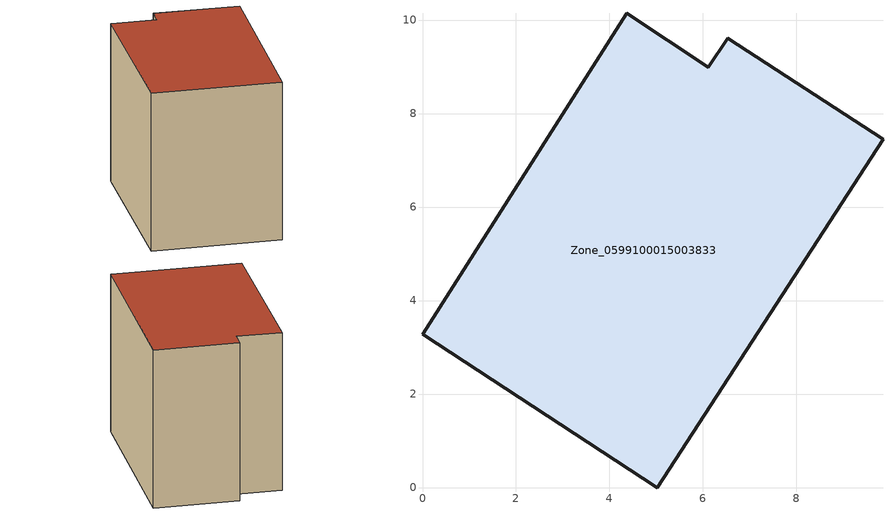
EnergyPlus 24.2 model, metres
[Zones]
Zone_0599100015003833
 floor ground (C_G): 5.02,0 0,3.27 4.37,10.14 6.12,8.99 6.53,9.61 9.85,7.45 z0.74
 wall outside (C_F): 0,3.27 5.02,0 9.85,7.45 6.53,9.61 6.12,8.99 4.37,10.14 0,3.27 z0.74:8.43
 roof outside (C_R): 4.37,10.14 0,3.27 5.02,0 9.85,7.45 6.53,9.61 6.12,8.99 z8.43
[BUILDING]
Pand.0599100015003833: North Axis=0; Terrain=City; Loads Convergence Tolerance Value=0.04; Temperature Convergence Tolerance Value=0.4; Solar Distribution=FullExterior; Maximum Number of Warmup Days=25; Minimum Number of Warmup Days=1
[Site:Location]
Rotterdam.The.Hague.AP_ZH_NLD Design_Conditions: Latitude=51.96; Longitude=4.45; Time Zone=1; Elevation=-4.5
[SITE:GROUNDTEMPERATURE:BUILDINGSURFACE]
18, 18, 18, 18, 18, 18, 18, 18, 18, 18, 18, 18
[MATERIAL] Thermal Absorptance=0.9; Solar Absorptance=0.7; Visible Absorptance=0.7
Name | Roughness | Thickness | Conductivity | Density | Specific Heat
G.TI.1965-1974 | MediumSmooth | 0.15 | 0.882353 | 540 | 1210
F.TI.1965-1974 | Rough | 0.3 | 0.697674 | 1920 | 840
R.TI.1965-1974 | MediumRough | 0.2 | 0.232558 | 1500 | 1000
[CONSTRUCTION]
C_G: G.TI.1965-1974
C_F: F.TI.1965-1974
C_R: R.TI.1965-1974
[ZONE]
Zone_0599100015003833: Type=1; Multiplier=1; Ceiling Height=Autocalculate; Volume=Autocalculate; Floor Area=autocalculate; Part of Total Floor Area=Yes
[ZONEINFILTRATION:DESIGNFLOWRATE]
Infil_Zone_0599100015003833: Zone or ZoneList or Space or SpaceList=Zone_0599100015003833; Schedule=AlwaysOn; Design Flow Rate Calculation Method=Flow/Area; Flow Rate per Floor Area=0.003; Constant Term Coefficient=1; Temperature Term Coefficient=0; Velocity Term Coefficient=0; Velocity Squared Term Coefficient=0
[HVACTEMPLATE:ZONE:IDEALLOADSAIRSYSTEM]
Zone_0599100015003833: Maximum Heating Supply Air Temperature=50; Minimum Cooling Supply Air Temperature=13; Maximum Heating Supply Air Humidity Ratio=0.0156; Minimum Cooling Supply Air Humidity Ratio=0.0077; Heating Limit=NoLimit; Cooling Limit=NoLimit; Dehumidification Control Type=ConstantSensibleHeatRatio; Cooling Sensible Heat Ratio=0.7; Dehumidification Setpoint=60; Humidification Control Type=None; Humidification Setpoint=30; Outdoor Air Method=None; Outdoor Air Flow Rate per Person=0.00944; Outdoor Air Flow Rate per Zone Floor Area=0; Outdoor Air Flow Rate per Zone=0; Demand Controlled Ventilation Type=None; Outdoor Air Economizer Type=NoEconomizer; Heat Recovery Type=None; Sensible Heat Recovery Effectiveness=0.7; Latent Heat Recovery Effectiveness=0.65
[ZONECONTROL:THERMOSTAT]
ThermostatControl_Zone_0599100015003833: Zone or ZoneList=Zone_0599100015003833; Control Type Schedule=DualSetpointControlType; Control 1=Thermostat_Zone_0599100015003833; Temperature Difference Between Cutout And Setpoint=0
[THERMOSTATSETPOINT:DUALSETPOINT]
Thermostat_Zone_0599100015003833: Heating Setpoint Temperature Schedule=HeatingSetpoint_Zone_0599100015003833; Cooling Setpoint Temperature Schedule=CoolingSetpoint_Zone_0599100015003833
[SCHEDULE:COMPACT]
HeatingSetpoint_Zone_0599100015003833: Through: 12/31, For: AllDays, Until: 24:00, 21
CoolingSetpoint_Zone_0599100015003833: Through: 12/31, For: AllDays, Until: 24:00, 24
DualSetpointControlType: Through: 12/31, For: AllDays, Until: 24:00, 4
AlwaysOn: Through: 12/31, For: AllDays, Until: 24:00, 1
